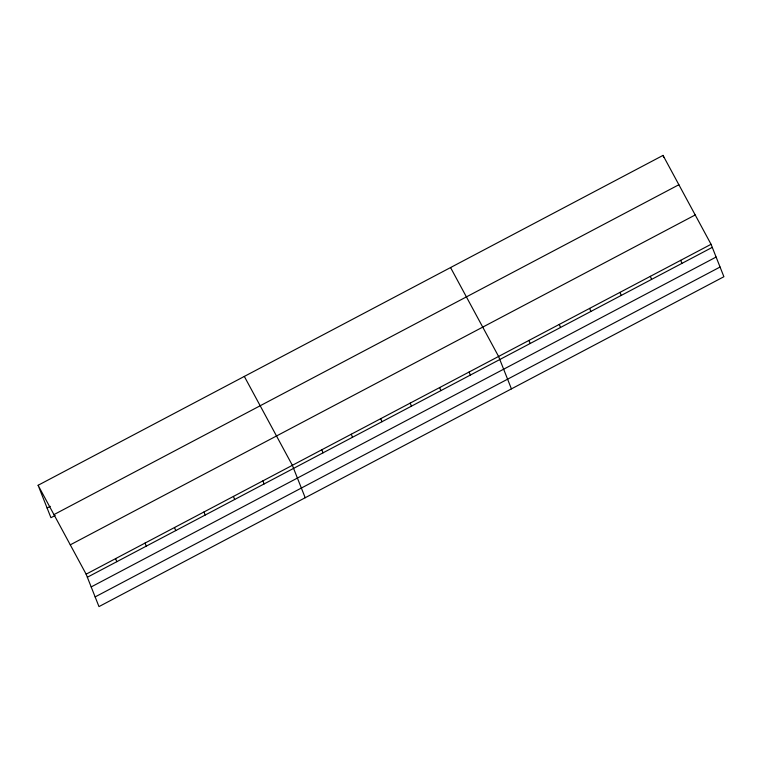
<?xml version="1.0" encoding="UTF-8"?>
<svg xmlns="http://www.w3.org/2000/svg" width="762" height="762" viewBox="0 0 762 762"><rect width="100%" height="100%" fill="white"/><g stroke="black" fill="none" stroke-linecap="round" stroke-linejoin="round"><path stroke-width="1.14" d="M38.1 485.28L663.026 155.4L711.06 244.297L723.9 276.72L98.974 606.6L86.135 574.177L38.1 485.28L50.94 517.703L55.15 515.483M47.101 508.016L50.263 506.349M53.95 514.617L678.875 184.737M70.285 544.84L695.211 214.96M86.135 574.177L711.06 244.297M87.354 577.244L712.279 247.364M91.183 586.931L716.109 257.051M95.136 596.913L720.061 267.033M450.552 267.557L498.586 356.454L511.426 388.877M244.326 376.418L292.36 465.315L305.2 497.738M663.026 155.4L663.835 157.448M680.704 260.318L681.923 263.385M650.357 276.339L651.567 279.416M620.001 292.37L621.221 295.437M589.645 308.391L590.864 311.458M559.289 324.412L560.508 327.479M528.942 340.433L530.152 343.5M469.125 372.008L470.345 375.075M439.664 387.563L440.884 390.63M410.204 403.108L411.423 406.184M380.743 418.662L381.962 421.729M351.282 434.216L352.501 437.283M321.821 449.761L323.04 452.838M262.9 480.87L264.119 483.937M233.439 496.414L234.658 499.491M203.978 511.969L205.197 515.036M174.517 527.523L175.736 530.59M145.056 543.068L146.275 546.144M115.595 558.622L116.815 561.689"/></g></svg>
